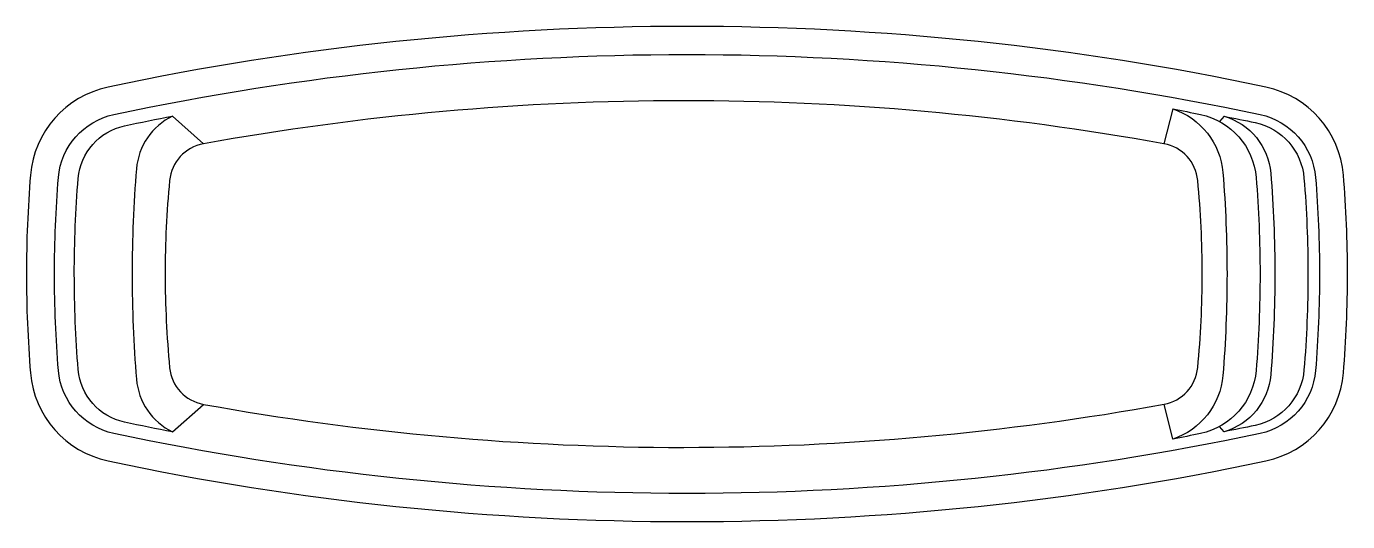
# Model space of a CAD drawing. Header units: millimetres. Extents: x 140.56 to 148.56, y 65.02 to 68.02.
import ezdxf

# ---------------------------------------------------------------- set-up
doc = ezdxf.new("R2010")
doc.units = ezdxf.units.MM
doc.header["$LTSCALE"] = 10
doc.layers.add('piscinas_igui', color=3, linetype='Continuous')

msp = doc.modelspace()

# ---------------------------------------------------------------- linework, layer by layer
at = {"layer": 'piscinas_igui', "color": 2}
for p, q in [((147.4979, 67.5234), (147.4444, 67.3114)), ((141.4406, 67.479), (141.6275, 67.3108)), ((147.8094, 67.4781), (147.7803, 67.4468)), ((141.4406, 65.5659), (141.6278, 65.7328)), ((147.4979, 65.5215), (147.4446, 65.7334)), ((147.8094, 65.5668), (147.7808, 65.5984))]:
    msp.add_line(p, q, dxfattribs=at)
at = {"layer": 'piscinas_igui'}
for points in [[(148.5314, 67.1215, 0.331438), (148.0617, 67.6549, 0.052284), (144.5561, 68.0225, 0.052284), (141.0505, 67.6549, 0.331438), (140.5807, 67.1215, 0.02051), (140.5561, 66.5225, 0.02051), (140.5807, 65.9234, 0.331438), (141.0505, 65.3901, 0.052284), (144.5561, 65.0225, 0.052284), (148.0617, 65.3901, 0.331438), (148.5314, 65.9234, 0.020393), (148.5561, 66.5221, 0.020415)], [(148.0264, 67.4886, -0.331438), (148.362, 67.1076, -0.020508), (148.386, 66.5225, -0.020512), (148.362, 65.9373, -0.331438), (148.0264, 65.5564, -0.052285), (144.5561, 65.1925, -0.052285), (141.0857, 65.5564, -0.331438), (140.7501, 65.9373, -0.020508), (140.7261, 66.5224, -0.020512), (140.7501, 67.1076, -0.331438), (141.0857, 67.4886, -0.052285), (144.5561, 67.8525, -0.052285)]]:
    msp.add_lwpolyline(points, format="xyb", close=True, dxfattribs=at)
at = {"layer": 'piscinas_igui', "color": 1}
msp.add_lwpolyline([(147.6487, 67.0894, 0.335782), (147.4444, 67.3114, 0.089744), (141.6275, 67.3108, 0.33582), (141.4232, 67.0887, 0.023984), (141.3961, 66.5217, 0.02398), (141.4234, 65.9548, 0.335783), (141.6278, 65.7328, 0.089743), (147.4446, 65.7334, 0.33582), (147.6489, 65.9555, 0.023984), (147.676, 66.5225, 0.02398)], format="xyb", close=True, dxfattribs=at)
at = {"layer": 'piscinas_igui', "color": 2}
for points in [[(147.4979, 67.5234, -0.002572), (147.6664, 67.4886, -0.331438), (148.002, 67.1076, -0.020508), (148.026, 66.5225, -0.020512), (148.002, 65.9373, -0.331438), (147.6664, 65.5564, -0.002572), (147.4979, 65.5215, -0.002572)], [(147.4979, 67.5234, -0.299855), (147.8008, 67.1369, -0.020508), (147.826, 66.5225, -0.020512), (147.8008, 65.9081, -0.299855), (147.4979, 65.5215)], [(147.8094, 67.4781, -0.002857), (147.9961, 67.4397, 0.000089), (147.9961, 67.4397, -0.331438), (148.2922, 67.1035, -0.020508), (148.316, 66.5225, -0.020512), (148.2922, 65.9414, -0.331444), (147.9961, 65.6053, -0.002857), (147.8094, 65.5668, -0.002857)], [(147.8094, 67.4781, -0.310297), (148.091, 67.1326, -0.020508), (148.116, 66.5225, -0.020512), (148.091, 65.9124, -0.310297), (147.8094, 65.5668)]]:
    msp.add_lwpolyline(points, format="xyb", dxfattribs=at)
msp.add_lwpolyline([(141.4406, 67.479, 0.26499), (141.2222, 67.1598, 0.020512), (141.1961, 66.5224, 0.020508), (141.2222, 65.8851, 0.26499), (141.4406, 65.5659, -0.004448), (141.1502, 65.6248, 0.000089), (141.1502, 65.6249, -0.331438), (140.8699, 65.9431, -0.020508), (140.8461, 66.5224, -0.020512), (140.8699, 67.1019, -0.331447), (141.1502, 67.4201, -0.004448)], format="xyb", close=True, dxfattribs=at)

doc.saveas('drawing.dxf')
